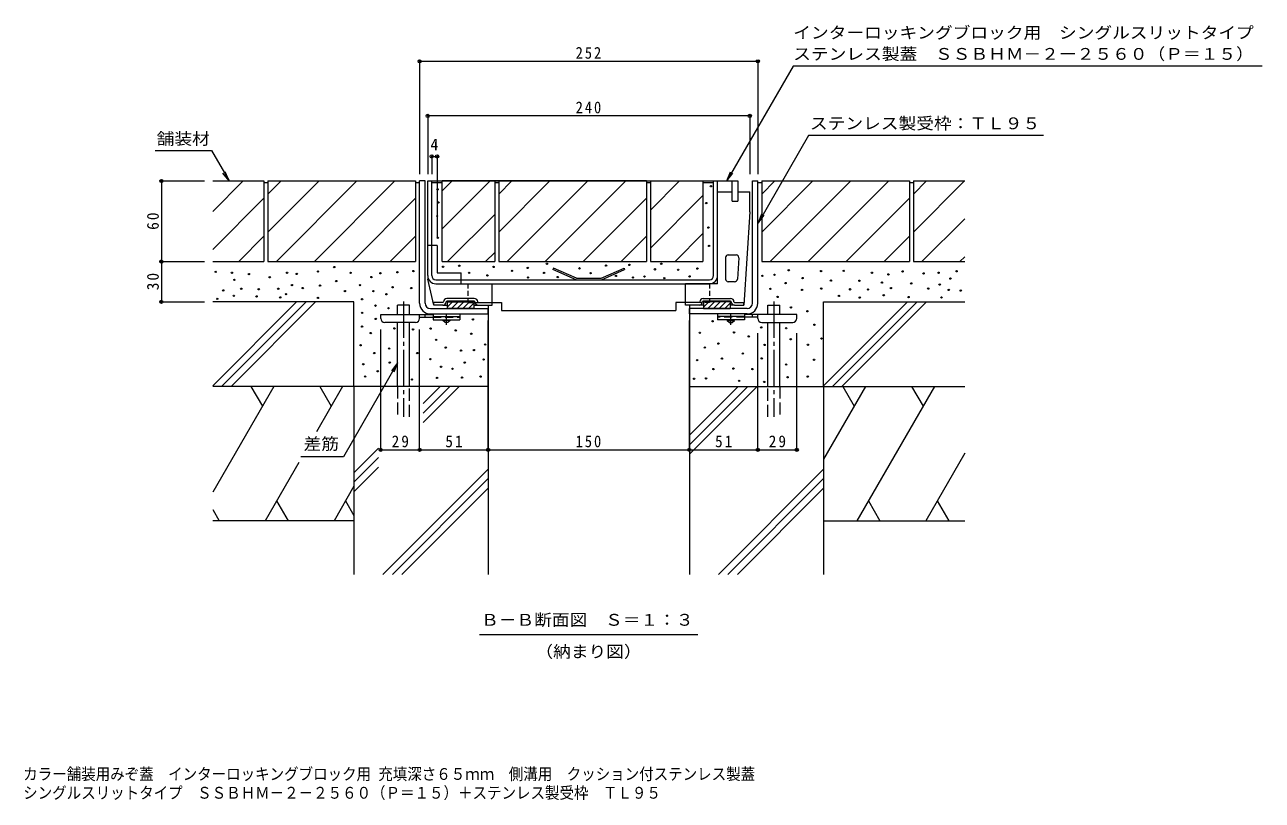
# Model space of a CAD drawing. Units: millimetres at full size, sheet at 1:3. Extents: x -1046 to 1175, y -824 to 816.
# Drawn here: x 193 to 1115, y -824 to -247 of the extents above; entities that cross this region are included whole.
import ezdxf
from ezdxf.enums import TextEntityAlignment as Align

# ---------------------------------------------------------------- set-up
doc = ezdxf.new("R2010")
doc.units = ezdxf.units.MM
doc.header["$LTSCALE"] = 3
doc.header["$PDMODE"] = 32
doc.header["$PDSIZE"] = 2.4
for name, pattern in [('CHAIN1', [8, 5, -1, 1, -1]), ('CHAIN2', [12, 9, -1, 1, -1]), ('DASHED1', [1.8, 1.2, -0.6]), ('DASHED2', [3, 2, -1]), ('DASHED3', [4, 3, -1])]:
    doc.linetypes.add(name, pattern=pattern)
for name, color, linetype, lineweight in [('4-1', 2, 'Continuous', 9), ('4-2', 3, 'Continuous', 9), ('4-3', 4, 'Continuous', 9), ('4-4', 7, 'Continuous', 9), ('4-5', 7, 'Continuous', 9), ('4-6', 6, 'Continuous', 9), ('4-9', 5, 'Continuous', 9), ('4-A', 6, 'Continuous', 9), ('4-E', 7, 'Continuous', 9)]:
    doc.layers.add(name, color=color, linetype=linetype, lineweight=lineweight)
doc.layers.add('F-5_F-5ﾚｲﾔ', color=2, linetype='Continuous')
doc.styles.add('ＭＳ ゴシック', font='')
doc.styles.get('ＭＳ ゴシック').set_extended_font_data('MS Gothic')

msp = doc.modelspace()

# ---------------------------------------------------------------- linework, layer by layer
at = {"layer": '4-1'}
for p, q in [((487.548, -454.12), (487.548, -363.12)), ((491.548, -363.12), (487.548, -363.12)), ((491.548, -454.119), (491.548, -363.12)), ((735.548, -454.119), (735.548, -363.12)), ((735.548, -363.12), (739.548, -363.12)), ((739.548, -454.12), (739.548, -363.12)), ((495.548, -458.119), (538.548, -458.119)), ((538.548, -462.12), (538.548, -458.119)), ((731.548, -458.119), (688.548, -458.119)), ((495.548, -462.12), (538.548, -462.12))]:
    msp.add_line(p, q, dxfattribs=at)
msp.add_lwpolyline([(731.548, -462.12), (688.548, -462.12), (688.548, -458.119)], dxfattribs=at)
for centre, radius, start, end in [((495.548, -454.12), 8, 180, 270), ((495.548, -454.119), 4, 180, 270), ((731.548, -454.119), 4, 270, 0), ((731.548, -454.12), 8, 270, 0)]:
    msp.add_arc(centre, radius, start, end, dxfattribs=at)
at = {"layer": '4-2'}
for p, q in [((493.548, -363.119), (724.548, -363.119)), ((493.548, -433.619), (493.548, -363.12)), ((496.548, -433.619), (496.548, -363.12)), ((706.548, -433.619), (706.548, -363.119)), ((709.548, -371.119), (709.548, -363.119)), ((587.197, -428.119), (586.796, -429.035)), ((604.107, -436.619), (586.796, -429.035)), ((604.316, -435.619), (587.197, -428.119)), ((622.78, -435.619), (639.9, -428.119)), ((622.99, -436.619), (640.301, -429.035)), ((639.9, -428.119), (640.301, -429.035)), ((499.548, -436.619), (703.548, -436.619)), ((499.548, -439.619), (703.548, -439.619)), ((604.316, -435.619), (622.78, -435.619))]:
    msp.add_line(p, q, dxfattribs=at)
at = {"layer": '4-2', "linetype": 'DASHED1'}
msp.add_line((709.548, -433.619), (709.548, -371.119), dxfattribs=at)
at = {"layer": '4-2'}
for centre, radius, start, end in [((499.548, -433.619), 6, 180, 270), ((499.548, -433.619), 3, 180, 270), ((703.548, -433.619), 3, 270, 0), ((703.548, -433.619), 6, 270, 0)]:
    msp.add_arc(centre, radius, start, end, dxfattribs=at)
at = {"layer": '4-3'}
for p, q in [((708.548, -363.119), (724.548, -363.119)), ((709.548, -371.119), (720.548, -371.119)), ((709.548, -439.619), (709.548, -371.119)), ((724.548, -371.119), (733.548, -371.119)), ((733.548, -386.119), (733.548, -371.119)), ((733.548, -386.119), (729.048, -455.619)), ((500.548, -411.12), (496.548, -411.12)), ((500.548, -411.12), (500.548, -431.619)), ((715.548, -420.12), (715.548, -436.12)), ((717.548, -418.12), (723.33, -418.12)), ((725.326, -420.249), (724.29, -436.249)), ((500.548, -431.619), (518.548, -431.619)), ((518.548, -436.619), (518.548, -431.619)), ((493.548, -433.619), (493.548, -436.12)), ((498.048, -455.619), (493.548, -436.12)), ((541.548, -455.619), (541.548, -439.619)), ((709.548, -439.619), (685.548, -439.619)), ((685.548, -455.619), (685.548, -439.619)), ((722.294, -438.12), (717.548, -438.12)), ((528.298, -450.619), (507.798, -450.619)), ((698.798, -450.619), (719.298, -450.619)), ((504.798, -453.619), (498.048, -453.619)), ((498.048, -455.619), (498.048, -453.619)), ((504.798, -455.619), (498.048, -455.619)), ((504.798, -455.619), (508.048, -455.619)), ((528.298, -452.619), (507.798, -452.619)), ((508.048, -452.619), (508.048, -458.119)), ((508.048, -452.719), (528.048, -452.719)), ((508.048, -452.819), (528.048, -452.819)), ((508.048, -452.919), (528.048, -452.919)), ((508.048, -453.019), (528.048, -453.019)), ((508.048, -453.119), (528.048, -453.119)), ((512.092, -453.119), (508.048, -457.163)), ((528.048, -458.119), (508.048, -458.119)), ((516.334, -453.119), (511.334, -458.119)), ((520.577, -453.119), (515.577, -458.119)), ((524.82, -453.119), (519.82, -458.119)), ((528.048, -454.133), (524.062, -458.119)), ((528.048, -452.619), (528.048, -458.119)), ((528.048, -455.619), (541.548, -455.619)), ((531.298, -453.619), (541.548, -453.619)), ((695.798, -453.619), (685.548, -453.619)), ((699.048, -455.619), (685.548, -455.619)), ((698.798, -452.619), (719.298, -452.619)), ((699.048, -452.619), (699.048, -458.119)), ((719.048, -452.719), (699.048, -452.719)), ((719.048, -452.819), (699.048, -452.819)), ((719.048, -452.919), (699.048, -452.919)), ((719.048, -453.019), (699.048, -453.019)), ((719.048, -453.119), (699.048, -453.119)), ((703.092, -453.119), (699.048, -457.163)), ((699.048, -458.119), (719.048, -458.119)), ((707.334, -453.119), (702.334, -458.119)), ((711.577, -453.119), (706.577, -458.119)), ((715.82, -453.119), (710.82, -458.119)), ((719.048, -454.133), (715.062, -458.119)), ((719.048, -452.619), (719.048, -458.119)), ((722.298, -455.619), (719.048, -455.619)), ((722.298, -453.619), (729.048, -453.619)), ((722.298, -455.619), (729.048, -455.619)), ((729.048, -455.619), (729.048, -453.619))]:
    msp.add_line(p, q, dxfattribs=at)
at = {"layer": '4-3', "linetype": 'DASHED1'}
for p, q in [((496.548, -411.12), (493.548, -411.12)), ((518.548, -439.619), (518.548, -436.619))]:
    msp.add_line(p, q, dxfattribs=at)
at = {"layer": '4-3'}
for centre, radius, start, end in [((717.548, -420.12), 2, 90, 180), ((723.33, -420.12), 2, 356.2954, 90), ((717.548, -436.12), 2, 180, 270), ((722.294, -436.12), 2, 270, 356.2954), ((507.798, -453.119), 2.5, 90, 180), ((528.298, -453.119), 2.5, 0, 90), ((698.798, -453.119), 2.5, 90, 180), ((719.298, -453.119), 2.5, 0, 90), ((504.798, -453.119), 2.5, 270, 0), ((504.798, -453.119), 0.5, 270, 0), ((507.798, -453.119), 0.5, 90, 180), ((528.298, -453.119), 0.5, 0, 90), ((531.298, -453.119), 2.5, 180, 270), ((531.298, -453.119), 0.5, 180, 270), ((695.798, -453.119), 2.5, 270, 0), ((695.798, -453.119), 0.5, 270, 0), ((698.798, -453.119), 0.5, 90, 180), ((719.298, -453.119), 0.5, 0, 90), ((722.298, -453.119), 2.5, 180, 270), ((722.298, -453.119), 0.5, 180, 270)]:
    msp.add_arc(centre, radius, start, end, dxfattribs=at)
at = {"layer": '4-4'}
for p, q in [((487.548, -273.08), (487.548, -358.12)), ((487.548, -273.98), (739.548, -273.98)), ((739.548, -273.08), (739.548, -358.12)), ((493.548, -313.716), (493.548, -358.12)), ((733.548, -314.616), (493.548, -314.616)), ((733.548, -313.716), (733.548, -358.12)), ((496.548, -343.921), (496.548, -358.12)), ((496.548, -344.821), (500.548, -344.821)), ((500.548, -343.921), (500.548, -405.12)), ((294.182, -363.12), (327.348, -363.12)), ((295.082, -363.12), (295.082, -423.12)), ((294.182, -423.12), (327.348, -423.12)), ((295.082, -423.12), (295.082, -453.12)), ((294.182, -453.12), (327.348, -453.12)), ((538.548, -564.267), (538.548, -467.12)), ((688.548, -564.267), (688.548, -467.12)), ((458.548, -564.267), (458.548, -473.619)), ((487.548, -564.267), (487.548, -473.619)), ((739.548, -564.267), (739.548, -476.419)), ((768.548, -564.267), (768.548, -476.419)), ((458.548, -563.367), (487.548, -563.367)), ((487.548, -563.367), (538.548, -563.367)), ((538.548, -563.367), (688.548, -563.367)), ((688.548, -563.367), (739.548, -563.367)), ((739.548, -563.367), (768.548, -563.367))]:
    msp.add_line(p, q, dxfattribs=at)
for p in [(487.548, -273.98), (739.548, -273.98), (493.548, -314.616), (733.548, -314.616), (496.548, -344.821), (500.548, -344.821), (295.082, -363.12), (295.082, -423.12), (295.082, -453.12), (458.548, -563.367), (487.548, -563.367), (538.548, -563.367), (688.548, -563.367), (739.548, -563.367), (768.548, -563.367)]:
    msp.add_point(p, dxfattribs=at)
at = {"layer": '4-5'}
for p, q in [((765.804, -277.512), (716.378, -363.121)), ((1115.443, -277.512), (765.804, -277.512)), ((777.403, -329.218), (739.75, -394.434)), ((952.405, -329.218), (777.403, -329.218)), ((345.583, -363.12), (342.713, -356.191)), ((716.378, -363.121), (719.248, -356.192)), ((716.378, -363.121), (720.943, -357.171)), ((739.75, -394.434), (742.621, -387.505)), ((739.75, -394.434), (744.316, -388.483)), ((471.09, -498.506), (466.524, -504.456)), ((471.09, -498.506), (468.22, -505.435)), ((532.238, -700.978), (694.851, -700.978))]:
    msp.add_line(p, q, dxfattribs=at)
for points in [[(290.512, -340.35), (332.437, -340.35), (345.583, -363.12), (341.017, -357.169)], [(471.09, -498.506), (430.704, -568.456), (399.035, -568.456)]]:
    msp.add_lwpolyline(points, dxfattribs=at)
at = {"layer": '4-6'}
for p, q in [((333.348, -515.682), (395.911, -453.12)), ((339.982, -516.12), (402.982, -453.12)), ((347.053, -516.12), (410.053, -453.12)), ((471.09, -462.619), (471.09, -455.619)), ((480.09, -455.619), (471.09, -455.619)), ((480.09, -462.619), (480.09, -455.619)), ((538.548, -455.619), (538.548, -656.12)), ((688.548, -455.619), (688.548, -656.12)), ((747.007, -462.619), (747.007, -455.619)), ((747.007, -455.619), (756.007, -455.619)), ((756.007, -462.619), (756.007, -455.619)), ((788.548, -515.682), (851.111, -453.12)), ((795.182, -516.12), (858.182, -453.12)), ((802.253, -516.12), (865.253, -453.12)), ((471.09, -516.12), (471.09, -468.419)), ((480.09, -516.12), (480.09, -468.419)), ((747.007, -516.12), (747.007, -468.419)), ((756.007, -516.12), (756.007, -468.419)), ((378.874, -516.12), (333.348, -594.973)), ((438.548, -516.12), (333.348, -516.12)), ((361.827, -516.12), (370.351, -530.883)), ((430.177, -516.12), (410.686, -549.878)), ((413.129, -516.12), (421.653, -530.883)), ((438.548, -516.12), (438.548, -656.12)), ((538.548, -516.12), (438.548, -516.12)), ((490.101, -543.071), (517.053, -516.12)), ((490.101, -536), (509.982, -516.12)), ((490.101, -528.929), (502.911, -516.12)), ((688.548, -566.642), (739.071, -516.12)), ((688.548, -559.571), (732, -516.12)), ((688.548, -552.5), (724.928, -516.12)), ((688.548, -516.12), (788.548, -516.12)), ((788.548, -516.12), (788.548, -656.12)), ((819.88, -516.12), (788.548, -570.387)), ((788.548, -516.12), (893.748, -516.12)), ((802.832, -516.12), (811.356, -530.883)), ((871.182, -516.12), (813.447, -616.12)), ((854.134, -516.12), (862.658, -530.883)), ((438.548, -580.482), (456.982, -562.049)), ((438.548, -587.553), (456.982, -569.12)), ((893.748, -565.891), (864.749, -616.12)), ((397.428, -572.842), (372.442, -616.12)), ((438.548, -594.624), (456.982, -576.191)), ((460.191, -656.12), (538.548, -577.762)), ((710.191, -656.12), (788.548, -577.762)), ((467.262, -656.12), (538.548, -584.833)), ((717.262, -656.12), (788.548, -584.833)), ((438.548, -590.477), (423.744, -616.12)), ((474.333, -656.12), (538.548, -591.904)), ((724.333, -656.12), (788.548, -591.904)), ((333.348, -607.739), (338.187, -616.12)), ((380.965, -601.356), (389.489, -616.12)), ((432.267, -601.356), (438.548, -612.235)), ((821.971, -601.356), (830.494, -616.12)), ((873.273, -601.356), (881.796, -616.12)), ((438.548, -616.12), (333.348, -616.12)), ((788.548, -616.12), (893.748, -616.12))]:
    msp.add_line(p, q, dxfattribs=at)
at = {"layer": '4-6', "linetype": 'CHAIN2'}
for p, q in [((475.59, -452.834), (475.59, -538.786)), ((751.507, -452.834), (751.507, -538.786))]:
    msp.add_line(p, q, dxfattribs=at)
at = {"layer": '4-6', "linetype": 'DASHED3'}
for p, q in [((471.09, -516.12), (471.09, -538.786)), ((480.09, -538.786), (480.09, -516.12)), ((747.007, -538.786), (747.007, -516.12)), ((756.007, -516.12), (756.007, -538.786))]:
    msp.add_line(p, q, dxfattribs=at)
at = {"layer": '4-6'}
for points in [[(438.548, -516.12), (438.548, -453.12), (333.348, -453.12)], [(788.548, -516.12), (788.548, -453.12), (893.748, -453.12)]]:
    msp.add_lwpolyline(points, dxfattribs=at)
at = {"layer": '4-9', "linetype": 'DASHED1', "lineweight": 5}
for p, q in [((523.548, -439.619), (523.548, -453.619)), ((523.548, -453.619), (541.548, -453.619))]:
    msp.add_line(p, q, dxfattribs=at)
at = {"layer": '4-9', "lineweight": 5}
for p, q in [((541.548, -453.619), (548.548, -453.619)), ((548.548, -453.619), (548.548, -459.619)), ((548.548, -459.619), (678.548, -459.619)), ((678.548, -453.619), (678.548, -459.619)), ((685.548, -453.619), (678.548, -453.619))]:
    msp.add_line(p, q, dxfattribs=at)
at = {"layer": '4-9', "color": 4}
for p, q in [((458.548, -462.619), (497.548, -462.619)), ((458.548, -465.419), (458.548, -462.619)), ((484.548, -468.419), (461.548, -468.419)), ((487.543, -464.619), (497.548, -464.619)), ((487.548, -465.419), (487.548, -462.619)), ((491.548, -464.619), (491.548, -462.619)), ((768.548, -462.619), (729.548, -462.619)), ((739.553, -464.619), (729.548, -464.619)), ((735.548, -464.619), (735.548, -462.619)), ((739.548, -465.419), (739.548, -462.619)), ((742.548, -468.419), (765.548, -468.419)), ((768.548, -465.419), (768.548, -462.619))]:
    msp.add_line(p, q, dxfattribs=at)
at = {"layer": '4-9', "color": 3}
for p, q in [((497.549, -462.12), (497.549, -466.62)), ((497.549, -462.12), (517.549, -462.12)), ((497.549, -464.12), (517.549, -464.12)), ((497.549, -466.62), (517.549, -466.62)), ((517.549, -462.12), (517.549, -466.62)), ((729.548, -462.12), (709.548, -462.12)), ((709.548, -462.12), (709.548, -466.62)), ((729.548, -464.12), (709.548, -464.12)), ((729.548, -466.62), (709.548, -466.62)), ((729.548, -462.12), (729.548, -466.62))]:
    msp.add_line(p, q, dxfattribs=at)
at = {"layer": '4-9', "color": 3, "linetype": 'DASHED2'}
for p, q in [((497.549, -464.62), (517.549, -464.62)), ((729.548, -464.62), (709.548, -464.62))]:
    msp.add_line(p, q, dxfattribs=at)
at = {"layer": '4-9', "color": 2}
for p, q in [((510.299, -467.119), (504.799, -467.119)), ((510.299, -467.119), (510.299, -466.62)), ((716.798, -467.119), (716.798, -466.62)), ((716.798, -467.119), (722.298, -467.119))]:
    msp.add_line(p, q, dxfattribs=at)
at = {"layer": '4-9', "color": 4, "linetype": 'CHAIN1'}
for p, q in [((507.549, -470.167), (507.549, -462.12)), ((719.548, -470.167), (719.548, -462.12))]:
    msp.add_line(p, q, dxfattribs=at)
at = {"layer": '4-9', "linetype": 'DASHED1', "lineweight": 5}
msp.add_lwpolyline([(703.548, -439.619), (703.548, -453.619), (685.548, -453.619)], dxfattribs=at)
at = {"layer": '4-9', "color": 2}
for points in [[(510.299, -467.119), (508.549, -468.619), (506.549, -468.619), (504.799, -467.119), (504.799, -466.62)], [(716.798, -467.119), (718.548, -468.619), (720.548, -468.619), (722.298, -467.119), (722.298, -466.62)]]:
    msp.add_lwpolyline(points, dxfattribs=at)
at = {"layer": '4-9', "color": 4}
for centre, start, end in [((461.548, -465.419), 180, 270), ((484.548, -465.419), 270, 0), ((742.548, -465.419), 180, 270), ((765.548, -465.419), 270, 0)]:
    msp.add_arc(centre, 3, start, end, dxfattribs=at)
at = {"layer": '4-A'}
for p, q in [((720.548, -363.119), (724.548, -363.119)), ((720.548, -378.119), (720.548, -363.119)), ((724.548, -363.119), (724.548, -378.119)), ((720.548, -378.119), (724.548, -378.119))]:
    msp.add_line(p, q, dxfattribs=at)
at = {"layer": '4-E', "color": 2}
for p, q in [((333.348, -385.912), (356.141, -363.12)), ((333.348, -363.12), (371.548, -363.12)), ((371.548, -363.12), (371.548, -423.12)), ((371.548, -364.12), (374.548, -364.12)), ((374.548, -363.12), (374.548, -423.12)), ((374.548, -372.86), (384.288, -363.12)), ((374.548, -401.144), (412.573, -363.12)), ((380.857, -423.12), (440.857, -363.12)), ((409.141, -423.12), (469.141, -363.12)), ((484.548, -364.12), (487.548, -364.12)), ((496.548, -364.119), (504.418, -364.119)), ((656.548, -363.119), (504.418, -363.119)), ((504.418, -423.119), (504.418, -363.119)), ((504.418, -398.843), (540.141, -363.119)), ((504.418, -370.559), (511.857, -363.119)), ((543.548, -363.119), (543.548, -423.119)), ((543.548, -364.119), (546.548, -364.119)), ((546.548, -401.144), (584.573, -363.119)), ((546.548, -372.86), (556.288, -363.119)), ((552.857, -423.119), (612.857, -363.119)), ((581.141, -423.119), (641.141, -363.119)), ((656.548, -363.119), (656.548, -423.119)), ((656.548, -364.119), (659.548, -364.119)), ((659.548, -384.86), (681.288, -363.119)), ((698.679, -364.119), (706.548, -364.119)), ((739.548, -364.12), (742.548, -364.12)), ((742.548, -363.12), (852.548, -363.12)), ((742.548, -363.12), (742.548, -423.12)), ((742.548, -401.144), (780.573, -363.12)), ((742.548, -372.86), (752.288, -363.12)), ((748.857, -423.12), (808.857, -363.12)), ((777.141, -423.12), (837.141, -363.12)), ((852.548, -363.12), (852.548, -423.12)), ((852.548, -364.12), (855.548, -364.12)), ((855.548, -401.144), (893.573, -363.12)), ((855.548, -363.12), (893.748, -363.12)), ((855.548, -363.12), (855.548, -423.12)), ((855.548, -372.86), (865.288, -363.12)), ((333.348, -414.197), (371.548, -375.997)), ((437.425, -423.12), (484.548, -375.997)), ((609.426, -423.119), (656.548, -375.997)), ((659.548, -413.144), (698.679, -374.013)), ((805.426, -423.12), (852.548, -375.997)), ((508.426, -423.119), (543.548, -387.997)), ((861.857, -423.12), (893.748, -391.228)), ((352.71, -423.12), (371.548, -404.281)), ((465.71, -423.12), (484.548, -404.281)), ((637.71, -423.119), (656.548, -404.281)), ((677.857, -423.119), (698.679, -402.298)), ((833.71, -423.12), (852.548, -404.281)), ((333.348, -423.12), (371.548, -423.12)), ((374.548, -423.12), (484.548, -423.12)), ((504.418, -423.119), (543.548, -423.119)), ((536.71, -423.119), (543.548, -416.281)), ((742.548, -423.12), (852.548, -423.12)), ((855.548, -423.12), (893.748, -423.12)), ((890.141, -423.12), (893.748, -419.513))]:
    msp.add_line(p, q, dxfattribs=at)
for points in [[(374.548, -363.12), (484.548, -363.12), (484.548, -423.12)], [(546.548, -363.119), (546.548, -423.119), (656.548, -423.119)], [(659.548, -363.119), (659.548, -423.119), (698.679, -423.119)], [(671.548, -363.119), (698.679, -363.119), (698.679, -423.119)]]:
    msp.add_lwpolyline(points, dxfattribs=at)
at = {"layer": '4-E'}
for centre in [(704.636, -367.062), (500.935, -369.372), (501.595, -379.103), (701.175, -379.557), (500.605, -389.329), (501.1, -405.494), (702.711, -397.81), (703.223, -411.457), (335.562, -430.775), (347.674, -431.458), (360.298, -432.481), (388.787, -431.458), (395.951, -432.311), (411.816, -430.519), (423.884, -427.218), (436.085, -431.514), (458.331, -431.827), (471.026, -431.074), (482.896, -430.235), (505.058, -426.936), (517.099, -426.276), (524.451, -431.61), (538.09, -433.464), (542.696, -427.152), (556.343, -430.052), (568.114, -427.834), (580.226, -431.587), (582.444, -424.764), (606.668, -428.175), (614.967, -431.765), (626.455, -426.111), (633.792, -433.805), (643.857, -425.617), (662.906, -428.915), (667.569, -424.764), (680.193, -429.199), (694.522, -428.346), (742.97, -433.761), (751.982, -432.989), (762.645, -429.595), (786.642, -430.164), (803.587, -430.05), (824.627, -431.415), (836.909, -432.666), (847.486, -430.505), (863.124, -431.984), (874.269, -431.415), (887.689, -430.391), (349.551, -436.746), (375.822, -434.869), (392.369, -440.669), (400.469, -442.923), (413.352, -441.011), (425.419, -437.709), (443.106, -440.699), (451.594, -434.707), (467.429, -442.29), (481.339, -442.923), (568.285, -434.999), (590.461, -434.658), (646.586, -434.982), (655.116, -434.299), (669.787, -435.511), (688.722, -434.146), (760.257, -439.148), (772.881, -435.395), (794.034, -437.329), (815.301, -437.442), (832.019, -438.807), (838.729, -442.901), (853.855, -439.376), (875.065, -440.286), (883.026, -435.85), (336.782, -450.894), (341.192, -444.593), (349.099, -448.629), (354.668, -443.399), (366.075, -449.073), (367.633, -443.74), (382.208, -443.358), (383.717, -449.849), (387.933, -447.408), (411.788, -450.182), (431.871, -445.078), (444.642, -451.19), (453.13, -445.198), (462.828, -447.439), (748.884, -443.442), (754.246, -449.437), (772.54, -444.266), (786.869, -443.243), (799.966, -448.709), (808.25, -443.811), (815.499, -449.929), (821.556, -443.925), (833.363, -448.265), (851.892, -449.596), (866.536, -443.243), (876.413, -449.818), (881.775, -444.266), (890.76, -444.721), (444.733, -461.421), (454.666, -455.978), (464.364, -457.93), (764.271, -457.23), (776.464, -460.172), (454.836, -465.905), (527.31, -466.228), (705.854, -467.59), (781.707, -470.158), (444.656, -471.61), (451.095, -476.398), (468.782, -472.96), (482.609, -473.686), (495.722, -473.083), (514.411, -474.402), (525.989, -476.897), (696.328, -476.149), (721.831, -475.87), (732.776, -478.895), (742.136, -472.139), (760.665, -472.805), (443.568, -485.442), (464.841, -487.972), (499.853, -481.522), (507.04, -487.235), (527.982, -489.06), (536.38, -484.971), (700.084, -487.229), (710.187, -484.194), (744.577, -485.232), (764.118, -481), (776.895, -485.054), (786.989, -480.53), (453.785, -491.289), (465.287, -498.424), (485.826, -491.327), (495.556, -495.83), (518.465, -489.446), (521.207, -498.424), (535.234, -496.08), (694.34, -496.479), (712.767, -495.374), (728.369, -491.688), (742.469, -495.218), (781.44, -496.234), (445.492, -499.581), (456.318, -504.85), (503.539, -501.424), (512.032, -502.929), (706.502, -503.236), (721.332, -502.832), (735.479, -503.165), (760.679, -499.919), (446.967, -508.795), (481.943, -510.966), (500.549, -509.81), (519.202, -509.532), (533.003, -508.812), (692.096, -510.418), (700.974, -510.116), (725.666, -512.081), (744.355, -512.748), (761.775, -509.323), (776.772, -508.764)]:
    msp.add_circle(centre, 0.5, dxfattribs=at)

# ---------------------------------------------------------------- texts
at = {"layer": '4-4', "color": 2, "style": 'ＭＳ ゴシック'}
msp.add_text('4', height=8.798, dxfattribs=at).set_placement((495.548, -343.021), align=Align.BOTTOM_LEFT)
at = {"layer": '4-4', "color": 2, "char_height": 8.798, "attachment_point": 7, "style": 'ＭＳ ゴシック'}
for s, insert in [('\\T1.27;\\W0.9;252', (603.798, -272.18)), ('\\T1.27;\\W0.9;240', (603.798, -312.816)), ('\\T1.27;\\W0.95;29', (466.673, -561.567)), ('\\T1.27;\\W0.95;51', (506.673, -561.567)), ('\\T1.27;\\W0.9;150', (603.798, -561.567)), ('\\T1.27;\\W0.95;51', (707.673, -561.567)), ('\\T1.27;\\W0.95;29', (747.673, -561.567))]:
    msp.add_mtext(s, dxfattribs=dict(at, insert=insert))
at = {"layer": '4-4', "color": 2, "char_height": 8.798, "attachment_point": 7, "rotation": 90, "style": 'ＭＳ ゴシック'}
for s, insert in [('\\T1.27;\\W0.95;60', (293.282, -399.495)), ('\\T1.27;\\W0.95;30', (293.282, -444.495))]:
    msp.add_mtext(s, dxfattribs=dict(at, insert=insert))
at = {"layer": '4-5', "color": 2, "style": 'ＭＳ ゴシック', "width": 1.1}
for s, p in [('インターロッキングブロック用\u3000シングルスリットタイプ', (765.943, -259.674)), ('ステンレス製蓋\u3000ＳＳＢＨＭ－２ー２５６０（Ｐ＝１５）', (765.943, -275.504)), ('ステンレス製受枠：ＴＬ９５', (778.405, -327.21)), ('舗装材', (291.589, -338.674)), ('差筋', (401.014, -565.887)), ('Ｂ－Ｂ断面図\u3000Ｓ＝１：３', (533.306, -697.022)), ('（納まり図）', (573.794, -720.701))]:
    msp.add_text(s, height=8.798, dxfattribs=at).set_placement(p, align=Align.BOTTOM_LEFT)
at = {"layer": 'F-5_F-5ﾚｲﾔ', "style": 'ＭＳ ゴシック', "width": 0.9}
for s, p in [('カラー舗装用みぞ蓋\u3000インターロッキングブロック用 充填深さ６５ｍｍ\u3000側溝用\u3000クッション付ステンレス製蓋', (192.144, -811.839)), ('シングルスリットタイプ\u3000ＳＳＢＨＭ－２－２５６０（Ｐ＝１５）＋ステンレス製受枠\u3000ＴＬ９５', (192.144, -825.843))]:
    msp.add_text(s, height=8.798, dxfattribs=at).set_placement(p, align=Align.BOTTOM_LEFT)

doc.saveas('drawing.dxf')
